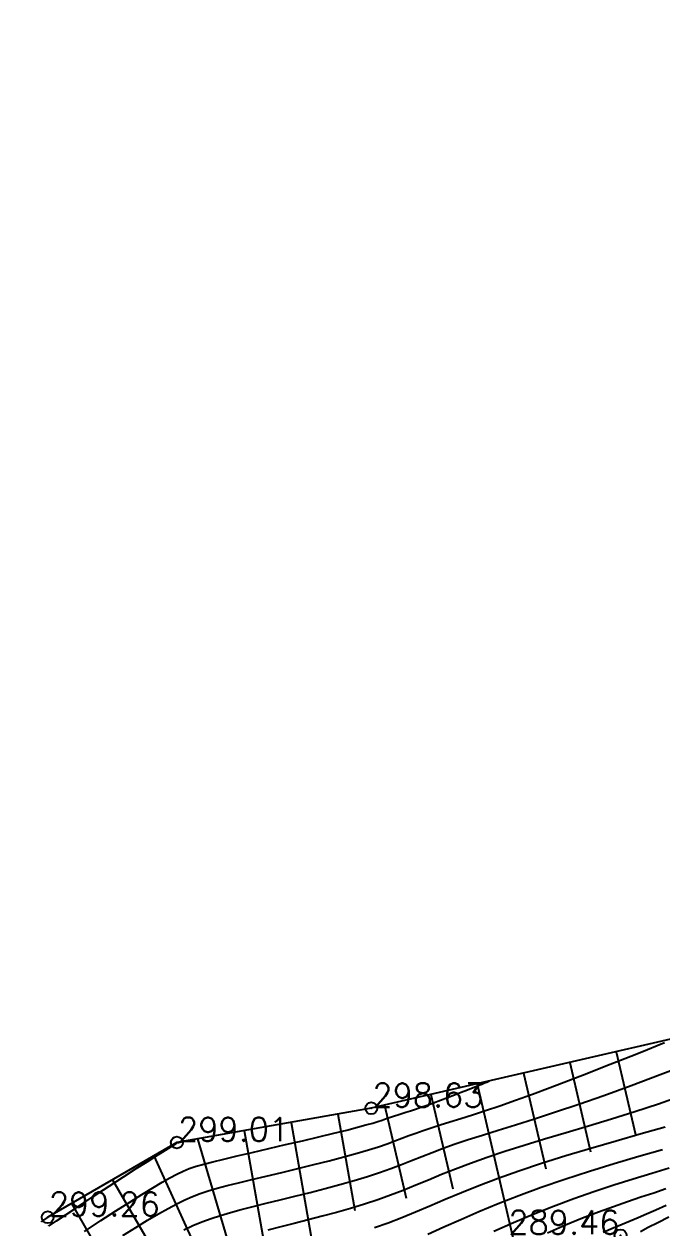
# Model space of a CAD drawing. Header units: millimetres. Extents: x 524954 to 526204, y 9523489 to 9524010.
# Drawn here: x 525239.1 to 525266, y 9523821.7 to 9523872.3 of the extents above; entities that cross this region are included whole.
import ezdxf
from ezdxf import colors
from ezdxf.entities.mleader import LeaderData, LeaderLine
from ezdxf.enums import TextEntityAlignment as Align
from ezdxf.math import Vec2, Vec3

# ---------------------------------------------------------------- set-up
doc = ezdxf.new("R2010")
doc.units = ezdxf.units.MM
doc.header["$PDMODE"] = 32
doc.header["$PDSIZE"] = 0.5
for name, color, linetype in [('CN_01_00', 3, 'Continuous'), ('CN_02_00', 4, 'Continuous'), ('CN_05_00', 6, 'Continuous'), ('CN_10_00', 1, 'Continuous'), ('ETQ IMPAIR', 7, 'Continuous'), ('Haut_Talus', 30, 'Continuous'), ('Talus', 2, 'Continuous'), ('TopoAlt', 3, 'Continuous'), ('TOPOJIS', 7, 'Continuous')]:
    doc.layers.add(name, color=color, linetype=linetype)
doc.styles.add('Simplex 1.0', font='Simplex.shx', dxfattribs={"width": 0.99, "height": 1})
doc.styles.get("Standard").update_dxf_attribs({"font": 'arial.ttf'})

# ---------------------------------------------------------------- blocks, each defined once
blk = doc.blocks.new('TCPOINT M')
at = {"color": 0}
blk.add_point((0, 0), dxfattribs=at)
at = {"layer": 'TopoAlt', "style": 'Simplex 1.0', "width": 0.99}
blk.add_attdef('ALT', (0.15, 0.15), '', height=1, dxfattribs=at)

msp = doc.modelspace()

# ---------------------------------------------------------------- linework, layer by layer
at = {"layer": 'CN_01_00', "flags": 128}
for points, elevation in [([(525243.288, 9523821.412), (525243.836, 9523821.755), (525244.337, 9523822.06), (525244.792, 9523822.328), (525245.201, 9523822.559), (525245.567, 9523822.754), (525245.903, 9523822.918), (525246.225, 9523823.059), (525246.548, 9523823.183), (525246.887, 9523823.295), (525247.259, 9523823.404), (525247.678, 9523823.515), (525248.16, 9523823.636), (525248.715, 9523823.771), (525249.329, 9523823.918), (525249.982, 9523824.074), (525250.654, 9523824.235), (525251.327, 9523824.4), (525251.979, 9523824.563), (525252.592, 9523824.722), (525253.146, 9523824.874), (525253.627, 9523825.016), (525254.043, 9523825.148), (525254.407, 9523825.273), (525254.733, 9523825.392), (525255.034, 9523825.506), (525255.325, 9523825.617), (525255.619, 9523825.727), (525255.93, 9523825.838), (525256.269, 9523825.95), (525256.642, 9523826.069), (525257.052, 9523826.196), (525257.505, 9523826.337), (525258.003, 9523826.494), (525258.55, 9523826.672), (525259.15, 9523826.874), (525259.807, 9523827.104), (525260.521, 9523827.363), (525261.274, 9523827.644), (525262.043, 9523827.937), (525262.806, 9523828.232), (525263.542, 9523828.52), (525264.228, 9523828.79), (525264.842, 9523829.034), (525265.362, 9523829.241), (525265.771, 9523829.404), (525266.079, 9523829.527)], 297), ([(525239.643, 9523821.457), (525240.507, 9523822.038), (525241.311, 9523822.572), (525242.051, 9523823.06), (525242.724, 9523823.499), (525243.327, 9523823.889), (525243.858, 9523824.229), (525244.311, 9523824.518), (525244.685, 9523824.755), (525244.979, 9523824.941), (525245.2, 9523825.081), (525245.359, 9523825.181), (525245.468, 9523825.249), (525245.537, 9523825.291), (525245.577, 9523825.314), (525245.598, 9523825.324), (525245.612, 9523825.327), (525245.627, 9523825.331), (525245.644, 9523825.335), (525245.662, 9523825.339), (525245.682, 9523825.343), (525245.701, 9523825.348), (525245.72, 9523825.352), (525245.736, 9523825.356), (525245.751, 9523825.359), (525245.762, 9523825.362), (525245.771, 9523825.364), (525245.777, 9523825.365), (525245.781, 9523825.366), (525245.783, 9523825.367), (525245.785, 9523825.367), (525245.785, 9523825.367), (525245.785, 9523825.367)], 299), ([(525256.122, 9523821.481), (525256.794, 9523821.777), (525257.509, 9523822.092), (525258.271, 9523822.421), (525259.085, 9523822.759), (525259.956, 9523823.103), (525260.888, 9523823.447), (525261.881, 9523823.788), (525262.915, 9523824.121), (525263.962, 9523824.443), (525264.998, 9523824.749), (525265.995, 9523825.035)], 293), ([(525261.153, 9523821.53), (525261.918, 9523821.863), (525262.634, 9523822.157), (525263.304, 9523822.414), (525263.933, 9523822.643), (525264.526, 9523822.848), (525265.087, 9523823.038), (525265.623, 9523823.218), (525266.138, 9523823.395)], 291), ([(525265.064, 9523821.593), (525265.394, 9523821.764), (525265.797, 9523821.971), (525266.263, 9523822.205)], 289)]:
    msp.add_lwpolyline(points, dxfattribs=dict(at, elevation=elevation))
at = {"layer": 'CN_02_00', "flags": 128}
for points, elevation in [([(525245.859, 9523821.66), (525246.244, 9523821.835), (525246.623, 9523821.99), (525247.005, 9523822.13), (525247.401, 9523822.261), (525247.822, 9523822.386), (525248.276, 9523822.511), (525248.775, 9523822.64), (525249.325, 9523822.777), (525249.916, 9523822.923), (525250.535, 9523823.075), (525251.168, 9523823.232), (525251.803, 9523823.394), (525252.426, 9523823.56), (525253.023, 9523823.727), (525253.581, 9523823.895), (525254.092, 9523824.063), (525254.564, 9523824.232), (525255.009, 9523824.4), (525255.439, 9523824.57), (525255.868, 9523824.741), (525256.308, 9523824.914), (525256.771, 9523825.089), (525257.27, 9523825.267), (525257.817, 9523825.449), (525258.419, 9523825.64), (525259.082, 9523825.846), (525259.812, 9523826.073), (525260.615, 9523826.327), (525261.498, 9523826.614), (525262.467, 9523826.939), (525263.527, 9523827.31), (525264.679, 9523827.728), (525265.893, 9523828.181), (525267.134, 9523828.654)], 296), ([(525241.681, 9523821.592), (525242.372, 9523822.045), (525243.006, 9523822.455), (525243.582, 9523822.822), (525244.097, 9523823.144), (525244.551, 9523823.423), (525244.943, 9523823.657), (525245.274, 9523823.848), (525245.562, 9523824.002), (525245.827, 9523824.128), (525246.09, 9523824.235), (525246.373, 9523824.33), (525246.696, 9523824.422), (525247.079, 9523824.52), (525247.545, 9523824.632), (525248.105, 9523824.764), (525248.741, 9523824.913), (525249.428, 9523825.073), (525250.14, 9523825.239), (525250.85, 9523825.405), (525251.533, 9523825.567), (525252.162, 9523825.718), (525252.711, 9523825.853), (525253.162, 9523825.968), (525253.521, 9523826.065), (525253.804, 9523826.145), (525254.026, 9523826.213), (525254.201, 9523826.27), (525254.343, 9523826.32), (525254.467, 9523826.365), (525254.589, 9523826.408), (525254.72, 9523826.452), (525254.864, 9523826.498), (525255.023, 9523826.547), (525255.198, 9523826.601), (525255.39, 9523826.662), (525255.602, 9523826.731), (525255.834, 9523826.809), (525256.088, 9523826.898), (525256.364, 9523826.998), (525256.654, 9523827.106), (525256.952, 9523827.22), (525257.247, 9523827.334), (525257.531, 9523827.445), (525257.796, 9523827.549), (525258.034, 9523827.644), (525258.234, 9523827.724), (525258.393, 9523827.787), (525258.512, 9523827.834), (525258.597, 9523827.868), (525258.654, 9523827.891), (525258.689, 9523827.905), (525258.706, 9523827.912), (525258.713, 9523827.915), (525258.714, 9523827.915)], 298), ([(525266.098, 9523825.979), (525265.09, 9523825.692), (525264.042, 9523825.391), (525262.979, 9523825.08), (525261.926, 9523824.763), (525260.909, 9523824.444), (525259.952, 9523824.126), (525259.075, 9523823.813), (525258.273, 9523823.508), (525257.536, 9523823.212), (525256.853, 9523822.927), (525256.213, 9523822.655), (525255.607, 9523822.399), (525255.023, 9523822.159), (525254.452, 9523821.938), (525253.884, 9523821.736)], 294), ([(525258.903, 9523821.602), (525259.719, 9523821.963), (525260.554, 9523822.317), (525261.403, 9523822.655), (525262.258, 9523822.972), (525263.11, 9523823.268), (525263.948, 9523823.543), (525264.762, 9523823.798), (525265.541, 9523824.037), (525266.275, 9523824.258)], 292)]:
    msp.add_lwpolyline(points, dxfattribs=dict(at, elevation=elevation))
at = {"layer": 'CN_05_00', "elevation": 295, "flags": 128}
msp.add_lwpolyline([(525266.81, 9523827.285), (525265.817, 9523826.946), (525264.825, 9523826.623), (525263.843, 9523826.314), (525262.878, 9523826.02), (525261.94, 9523825.737), (525261.036, 9523825.465), (525260.174, 9523825.202), (525259.363, 9523824.946), (525258.611, 9523824.696), (525257.923, 9523824.451), (525257.29, 9523824.211), (525256.702, 9523823.977), (525256.146, 9523823.749), (525255.611, 9523823.528), (525255.085, 9523823.315), (525254.558, 9523823.111), (525254.017, 9523822.916), (525253.453, 9523822.732), (525252.872, 9523822.556), (525252.279, 9523822.389), (525251.682, 9523822.229), (525251.088, 9523822.076), (525250.503, 9523821.928), (525249.935, 9523821.784), (525249.391, 9523821.644)], dxfattribs=at)
at = {"layer": 'CN_10_00', "elevation": 290, "flags": 128}
msp.add_lwpolyline([(525263.499, 9523821.561), (525263.919, 9523821.743), (525264.29, 9523821.898), (525264.634, 9523822.039), (525264.971, 9523822.177), (525265.322, 9523822.326), (525265.709, 9523822.496), (525266.145, 9523822.696)], dxfattribs=at)
at = {"layer": 'Haut_Talus', "flags": 128}
msp.add_lwpolyline([(525305.258, 9523872.348), (525303.919, 9523858.929), (525300.61, 9523851.426), (525293.269, 9523844.143), (525282.592, 9523839.781), (525275.516, 9523831.793), (525253.744, 9523826.768), (525245.57, 9523825.329), (525240.135, 9523822.185), (525230.924, 9523815.815), (525222.259, 9523815.735), (525216.104, 9523815.103), (525209.421, 9523814.511), (525202.627, 9523812.837), (525192.887, 9523812.103), (525187.234, 9523809.827), (525173.584, 9523803.067), (525162.811, 9523802.853), (525159.084, 9523803.152)], dxfattribs=at)
at = {"layer": 'Talus'}
for p, q in [((525264.049, 9523829.146), (525264.853, 9523825.664)), ((525262.1, 9523828.697), (525262.967, 9523824.941)), ((525260.152, 9523828.247), (525261.081, 9523824.219)), ((525258.203, 9523827.797), (525260.983, 9523815.751)), ((525256.254, 9523827.347), (525257.169, 9523823.385)), ((525254.305, 9523826.897), (525255.207, 9523822.989)), ((525250.372, 9523826.174), (525252.655, 9523813.199)), ((525252.342, 9523826.521), (525253.055, 9523822.47)), ((525248.402, 9523825.828), (525249.212, 9523821.229)), ((525246.432, 9523825.481), (525247.786, 9523820.925)), ((525244.597, 9523824.766), (525246.562, 9523820.449)), ((525242.866, 9523823.765), (525249.972, 9523811.481)), ((525241.134, 9523822.763), (525243.518, 9523818.642))]:
    msp.add_line(p, q, dxfattribs=at)

# ---------------------------------------------------------------- block references
at = {"layer": 'TOPOJIS'}
ref = msp.add_blockref('TCPOINT M', (525253.744, 9523826.768, 298.63), dxfattribs=at)
ref.add_attrib('ALT', '298.63', (525253.794, 9523826.818, 298.63), dxfattribs={"layer": 'TopoAlt', "height": 1, "style": 'Simplex 1.0', "width": 0.99})
ref = msp.add_blockref('TCPOINT M', (525245.57, 9523825.329, 299.01), dxfattribs=at)
ref.add_attrib('ALT', '299.01', (525245.62, 9523825.379, 299.01), dxfattribs={"layer": 'TopoAlt', "height": 1, "style": 'Simplex 1.0', "width": 0.99})
ref = msp.add_blockref('TCPOINT M', (525240.135, 9523822.185, 299.26), dxfattribs=at)
ref.add_attrib('ALT', '299.26', (525240.185, 9523822.235, 299.26), dxfattribs={"layer": 'TopoAlt', "height": 1, "style": 'Simplex 1.0', "width": 0.99})
ref = msp.add_blockref('TCPOINT M', (525264.23, 9523821.42, 289.46), dxfattribs=at)
ref.add_attrib('ALT', '289.46', dxfattribs={"layer": 'TopoAlt', "height": 1, "style": 'Simplex 1.0', "width": 0.99}).set_placement((525264.18, 9523821.47, 289.46), align=Align.RIGHT)

# ---------------------------------------------------------------- next in the draw order: leaders
at = {"layer": 'ETQ IMPAIR'}
ml = msp.add_multileader_mtext('Standard', dxfattribs=at)
ml.set_content('Connexion routes \\Psecondaires', color=256)
ml.set_leader_properties()
ml.build(insert=Vec2(0, 0))
ml.multileader.update_dxf_attribs({"has_text_frame": 1, "dogleg_length": 2.5, "arrow_head_size": 3.5})
ctx = ml.context
ctx.base_point, ctx.char_height, ctx.arrow_head_size, ctx.landing_gap_size, ctx.plane_origin, ctx.plane_x_axis, ctx.plane_y_axis = Vec3(525212.983, 9523833.502), 3.5, 3.5, 0.8, Vec3(525356.125, 9523695.199), Vec3(0.864942, -0.501872), Vec3(0.501872, 0.864942)
ctx.text_align_type = 1
notes = []
notes.append((ctx, [(1, (1, 1, 0), (525210.82, 9523834.757), (0.864942, -0.501872), 2.5, [(0, [(525256.543, 9523800.339)], 0, []), (1, [(525177.381, 9523788.258)], 0, [])])]))
ctx.mtext.insert, ctx.mtext.text_direction, ctx.mtext.rotation, ctx.mtext.alignment, ctx.mtext.flow_direction = Vec3(525230.955, 9523825.13), Vec3(0.864942, -0.501872), 5.757423, 2, 5
ctx.mtext.has_bg_fill, ctx.mtext.bg_color, ctx.mtext.bg_scale_factor, ctx.mtext.bg_transparency, ctx.mtext.use_window_bg_color = 1, -1027028792, 1.5, 0, 1
for ctx, leaders in notes:
    for number, flags, end, landing, length, lines in leaders:
        leader = LeaderData()
        leader.index, (leader.has_last_leader_line, leader.has_dogleg_vector, leader.attachment_direction) = number, flags
        leader.last_leader_point, leader.dogleg_vector, leader.dogleg_length = Vec3(end), Vec3(landing), length
        for number, points, colour, breaks in lines:
            line = LeaderLine()
            line.index, line.vertices, line.color, line.breaks = number, Vec3.list(points), colors.encode_raw_color(colour), breaks
            leader.lines.append(line)
        ctx.leaders.append(leader)

doc.saveas('drawing.dxf')
